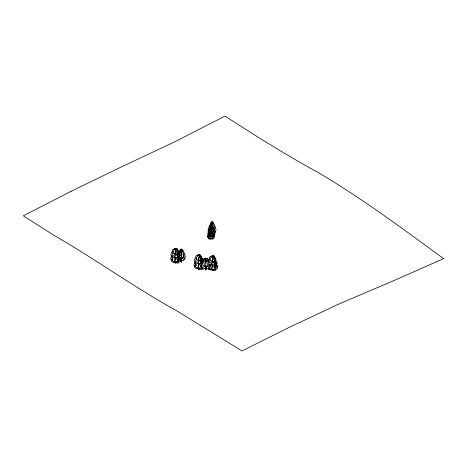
<?xml version="1.0" encoding="UTF-8"?>
<svg xmlns="http://www.w3.org/2000/svg" width="467" height="467" viewBox="0 0 467 467"><rect width="100%" height="100%" fill="white"/><g stroke="black" fill="none" stroke-linecap="round" stroke-linejoin="round"><path stroke-width="0.35" stroke-dasharray="2.33 1.75" d="M213.168 268.467L213.174 267.988M203.297 263.797L203.279 263.207M173.555 255.893L173.409 254.848M196.846 262.133L196.73 261.088M210.541 263.306L210.424 262.261L210.191 263.102M173.771 254.533L173.8 255.671M210.71 262.547L210.664 262.069M196.969 260.901L197.097 262.15"/><path stroke-width="0.7" d="M209.718 238.474C210.629 238.188 210.973 239.571 211.224 238.403M210.769 238.421C210.424 239.022 211.802 238.999 211.709 238.462L212.894 239.238L213.355 237.972L214.832 236.711L214.038 234.644L213.804 235.602M212.759 269.488L213.028 270.381C212.771 268.91 214.155 271.385 213.787 269.657L215.089 270.883L215.707 268.974L214.516 266.844L215.684 267.789L214.534 265.863L214.569 265.081L215.497 264.818L214.937 263.686L214.049 263.073L214.201 261.497C215.421 259.991 211.942 252.513 210.903 257.159M199.012 268.706L198.977 269.115L199.438 269.115L199.584 268.467L200.746 268.367M212.707 269.657L212.754 270.311L213.215 269.459M175.685 262.15L175.744 262.833L176.147 262.874L176.292 262.226M212.672 269.786L212.631 270.177L213.133 270.288L213.279 269.64M213.361 237.329L212.368 236.343L213.437 236.932L212.392 235.625L212.415 235.047L213.267 234.773L211.884 233.494L212.415 231.282L211.732 230.704L211.755 229.449L211.02 228.672C208.848 227.417 209.42 230.173 208.726 230.178C208.165 230.476 208.264 232.782 208.761 232.21M178.616 260.866L178.102 263.47L176.8 262.25C177.18 263.937 175.954 261.748 176.106 262.763C175.078 262.18 170.49 263.166 171.698 260.043C172.09 258.607 172.498 257.825 172.691 259.366C173.041 258.543 172.813 257.813 172.568 257.253C171.296 258.952 171.763 255.286 172.311 254.684C173.52 252.822 172.44 250.522 175.37 249.051L176.117 248.526C176.508 249.693 177.39 247.779 177.343 249.127M199.065 268.753L199.333 269.214C199.082 267.749 200.46 270.218 200.092 268.49L201.394 269.71L202.013 267.801L200.822 265.676L201.989 266.622L200.839 264.696L200.868 263.908L201.802 263.645L201.242 262.512L200.355 261.905L200.506 260.323C201.534 258.712 198.808 251.824 197.097 255.805M181.365 261.987L181.342 259.856L181.867 259.506M205.556 268.741C205.76 267.544 204.196 268.367 204.021 268.881L202.164 269.336L202.976 267.865L202.071 268.338L201.522 268.169L201.586 267.772M203.022 262.209L203.735 261.934L202.964 261.257L201.096 260.989L201.762 260.376L201.481 259.459C202.742 258.117 201.762 257.317 200.658 256.885C201.686 254.754 199.847 256.196 199.456 254.889L198.563 255.017C197.407 255.035 194.254 256.202 196.058 257.58C196.286 258.765 194.406 257.802 194.856 259.203C194.05 259.378 193.893 262.933 195.486 261.94M215.439 264.742L216.974 264.38L216.39 266.675M181.418 261.911C181.272 258.023 181.797 260.855 182.731 260.516C183.227 260.656 183.274 260.329 183.7 260.428C184.062 259.81 184.039 257.755 183.881 256.669C183.105 256.05 182.842 245.525 179.643 250.948M205.451 268.887L205.503 267.795M179.667 250.837C180.396 252.151 177.816 252.659 179.34 253.207C178.995 254.9 179.287 254.515 178.954 255.519M181.085 261.718C181.389 260.37 180.822 259.891 180.519 259.389M209.87 226.781L209.339 225.608L210.524 224.65L210.354 223.652L210.839 223.489L210.162 226.262L208.702 227.114L209.076 227.797L208.638 228.375L209.064 228.602L207.827 230.838L208.498 231.375M210.769 228.281C211.901 226.501 212.899 226.939 213.133 229.583M180.618 259.127L178.733 258.362L180.776 258.496L178.768 257.37L178.82 256.564L180.437 255.688L179.462 254.929L177.921 254.9L178.505 253.966L178.19 253.219C179.451 251.876 178.47 251.077 177.367 250.645C178.394 248.508 176.555 249.956 176.164 248.648L175.265 248.777C174.115 248.794 170.957 249.962 172.761 251.339C172.994 252.524 171.109 251.555 171.564 252.962C170.858 253.272 170.473 256.605 172.189 255.7M217.61 266.494L216.501 266.388L215.719 265.776L217.768 265.904L215.754 264.777L215.807 263.978L217.429 263.102L216.449 262.337L214.908 262.308L215.497 261.38L215.176 260.633C216.443 259.29 215.456 258.49 214.353 258.058C215.38 255.922 213.542 257.37 213.15 256.056L210.092 256.762L209.128 257.737L209.794 259.057L208.696 259.506L208.551 260.37L207.797 260.703L208.352 262.215M181.027 261.806L180.992 259.646L179.731 262.022L178.02 261.502M200.635 255.373C200.682 254.019 199.8 255.934 199.409 254.766L198.662 255.291C195.731 256.762 196.811 259.062 195.603 260.925C194.955 261.532 194.616 265.209 195.86 263.493L196.315 264.567L196.117 265.355L195.778 265.682L195.615 264.567L194.721 267.76L196.385 268.823L197.862 268.595M205.591 267.673L205.556 269.266M208.043 233.733C206.659 232.21 210.267 234.148 209.169 231.766L208.702 230.394L209.782 229.957C209.035 228.31 210.348 229.525 210.675 228.591C211.522 228.877 211.189 226.133 212.252 227.248M181.097 261.987L181.009 259.845M213.676 235.099L213.653 234.767M198.977 268.834L199.397 269.004L199.625 268.227M213.016 256.161C212.211 256.733 211.767 267.638 212.17 266.102C212.281 265.694 211.317 274.006 212.975 269.266M176.304 249.483L176.222 249.915L176.193 248.105L175.312 251.69L175.008 259.103L175.218 258.309M210.792 223.506L211.749 221.819L212.24 222.321M213.075 256.144L213.18 255.513L213.18 257.311M209.175 230.435L209.473 229.998M208.802 233.792C207.751 235.263 210.016 234.574 209.146 235.934C206.998 237.872 210.897 235.432 208.399 237.329M175.189 258.63C175.306 258.309 174.273 266.616 176.036 261.753M199.642 255.537L199.52 256.155L199.485 254.346L198.487 259.132L198.37 269.605L199.146 268.537L199.158 269.173L199.427 267.743M210.979 223.395L211.317 222.753M208.51 231.895L208.142 232.403L208.86 233.191M183.829 259.757L184.103 259.074L185.101 259.08L184.786 257.726L185.428 257.078L185.247 255.916L184.582 255.659L185.101 254.48L183.788 253.686L184.634 253.575L183.029 251.205L183.204 250.306L181.465 248.905L180.618 249.752L181.068 249.004L181.447 249.471M182.941 254.404L183.922 256.903L181.231 259.57L179.252 257.644L181.231 250.038L181.967 251.911M210.477 228.381L211.919 222.852L212.648 224.726M213.302 238.047L213.326 237.318M179.124 252.91L179.223 253.82M209.537 268.262C209.987 267.655 210.243 266.972 210.383 266.429C210.845 265.816 210.36 265.227 209.759 264.55M203.402 267.667L203.022 268.262L202.199 267.801M211.487 227.616C213.355 225.076 214.248 231.398 214.832 231.358C215.41 233.944 215.591 230.161 216.017 229.711C216.18 228.649 215.106 228.801 215.614 227.995C216.571 227.277 213.53 226.367 215.1 226.448C214.476 225.59 214.207 223.413 212.87 222.415C213.069 220.938 210.886 222.724 211.732 222.199C212.38 221.224 212.8 223.308 213.127 223.781C213.816 227.452 214.89 228.894 214.622 231.83M201.96 261.211C202.941 260.399 203.133 258.963 201.435 260.096M208.977 233.92L208.79 234.335L209.876 233.494L209.339 231.282L210.022 230.704L210.022 229.396L210.734 228.672C211.423 228.293 213.337 228.369 212.678 229.589M209.52 228.602C210.179 227.855 209.444 225.83 210.366 225.433M210.833 224.09L210.097 224.557L210.348 224.866M178.557 256.103C179.451 258.969 176.45 255.665 177.215 254.083C178.225 252.46 175.51 245.607 173.806 249.565M172.837 252.571L174.611 254.066L175.966 250.855L177.74 253.925L179.089 252.291L178.201 251.544M172.971 256.593L174.086 257.533L175.779 253.505M172.545 258.829L171.634 259.932L174.039 261.958L175.61 258.222M196.128 258.817L197.909 260.306L199.257 257.095L201.032 260.166L202.38 258.531L201.493 257.784M195.153 261.899L197.378 263.773L199.07 259.745L201.295 263.592L202.567 262.057M197.331 268.198L199.164 263.843L201.569 268.005L197.331 268.198L194.926 266.172L195.842 265.069M209.823 259.985L211.604 261.479L212.952 258.263L214.727 261.333L216.075 259.699M209.957 264.007L211.072 264.941L212.485 261.584M211.026 269.366L212.859 265.011L215.264 269.173L211.026 269.366L209.584 268.157M173.012 251.264L173.029 251.59M181.231 259.57L181.937 258.047L181.231 250.038M209.747 232.589L210.891 230.295L213.18 231.445L212.036 232.589L209.747 232.589L208.603 231.445L210.891 230.295L212.036 232.589M209.566 235.076L210.996 232.192L213.868 233.64L212.432 235.076L209.566 235.076L208.13 233.64L210.996 232.192L212.432 235.076M209.391 238.316L210.944 235.205L214.049 236.763L212.497 238.316L209.391 238.316L207.844 236.763L210.944 235.205L212.497 238.316M202.929 260.703L202.234 261.263M178.528 259.979L178.505 257.533L178.143 257.381L177.618 257.685L177.548 258.449L178.703 260.335L177.553 259.553L178.575 260.895M180.128 250.989C181.038 246.903 180.244 253.032 178.587 253.867M214.038 232.309C212.894 230.867 213.944 228.877 211.043 228.614M206.204 267.836L206.151 269.126M178.236 251.409L178.277 249.985L177.256 250.3M201.534 257.656L201.569 256.225L200.547 256.541M174.086 257.533L178.003 257.352L179.27 255.817M174.039 261.958L178.277 261.765L179.649 260.101M211.072 264.941L214.989 264.766L216.682 262.717L215.573 261.783M215.725 268.624L216.635 267.515M211.125 238.263C211.247 239.098 210.115 238.981 210.051 238.462L208.866 239.238L208.399 237.324M208.568 259.325L208.901 259.839M208.638 259.249C207.803 260.107 207.833 257.229 206.525 258.66C205.603 257.661 203.338 260.633 204.161 260.662L202.129 263.195C201.569 265.25 200.226 266.418 201.814 267.387M208.609 233.161L209.566 232.204M209.245 265.093L206.052 267.124L203.705 266.027L201.452 263.732M180.011 251.258L179.562 251.935M178.884 254.719L179.346 254.101M205.573 258.782C207.202 257.591 208.761 259.722 208.977 260.37M201.721 260.948C203.606 260.925 202.415 258.082 205.054 259.144M182.906 251.935L182.877 251.596M204.33 261.596L206.052 260.312L207.202 261.164M209.058 229.011L209.409 228.719L209.45 229.77M215.701 262.256C216.781 261.52 216.676 260.142 215.129 261.269M195.691 263.184L195.206 263.96L194.792 262.775L193.828 265.18L195.469 267.019M178.137 253.855L178.884 253.359L179.602 253.692M176.328 261.981L176.036 262.974L175.744 262.67M183.922 256.903L181.937 258.047L179.252 257.644M171.634 259.932L172.843 259.267M194.926 266.172L196.134 265.507M214.616 233.494L214.575 233.132M208.405 237.884C207.155 237.884 206.735 235.216 208.772 235.485C205.369 235.841 210.296 234.755 208.025 233.611M172.101 256.039C172.702 256.488 171.827 258.642 171.932 256.961L171.634 256.453L171.313 256.745L170.531 258.94L172.171 260.773M195.399 262.279L195.422 262.728M202.947 262.466L202.112 262.804L202.059 263.61M206.21 267.358L206.058 269.418M214.12 234.86L214.114 233.529M209.438 269.336L207.582 268.881C207.307 268.175 205.445 267.486 206.046 269.266M215.561 264.304L216.962 263.82L216.384 263.592M211.989 226.892L211.977 228.842M181.219 249.069L181.231 262.022M180.548 259.144C181.284 259.313 180.058 261.216 180.058 260.317M217.54 266.552L217.499 268.181L216.752 269.389L215.579 268.939M214.441 269.792L213.653 269.692M174.611 254.066L177.74 253.925M197.909 260.306L201.032 260.166M211.604 261.479L214.727 261.333M197.378 263.773L201.295 263.592M213.682 235.018L214.067 235.631M215.643 263.622L216.151 263.627M213.15 230.786L213.547 230.856L213.273 231.854M211.557 269.763L210.08 269.99L208.416 268.928L209.309 265.735L209.473 266.85L209.811 266.523L210.01 265.735L209.555 264.666C208.282 266.365 208.749 262.699 209.298 262.098C210.506 260.23 209.426 257.936 212.357 256.459L213.11 255.939C213.688 257.043 214.913 254.929 214.114 257.41C214.767 257.895 215.497 256.885 215.275 258.42M196.409 257.521L196.379 257.918M214.622 232.093C215.375 231.72 215.059 235.152 214.195 234.667M176.415 262.215L177.454 262.127M213.833 235.543C212.911 233.477 214.972 234.714 214.622 232.49C213.851 231.86 213.501 230.622 213.203 229.723M211.306 227.744L210.961 228.597M208.994 262.705C208.872 261.672 207.844 261.748 207.441 260.662C208.002 260.411 207.459 259.897 206.56 259.179C206.18 257.492 205.258 259.477 204.68 258.257C203.974 258.485 202.631 259.71 202.917 260.627M214.727 261.818L216.682 262.717M201.131 257.953L202.38 258.531M215.281 266.126L217.097 266.961L215.649 265.746M201.032 260.644L202.334 261.246M177.734 254.404L179.696 255.303M178.896 258.992L180.104 259.547M209.747 264.287L209.724 263.902M204.902 266.278L206.052 267.124M209.006 268.397L208.65 267.813L209.018 267.988M201.318 260.142L202.433 261.076M181.599 259.413L181.377 261.718M209.222 268.735L209.432 269.039M213.08 261.467L214.989 264.766M176.094 254.054L178.003 257.352M175.866 257.603L178.277 261.765M213.629 227.225L214.604 229.717M213.273 230.943L213.787 232.262M210.868 223.483L211.358 222.52M208.562 236.104L208.066 234.919L208.451 233.658M211.919 222.852L212.327 227.528M211.977 232.449L211.977 233.29M211.919 221.854L211.919 227.201M210.88 228.147L210.88 239.723M205.801 257.72L205.801 270.206M213.991 234.883L213.991 234.883M213.378 231.2L213.828 231.434L213.378 231.2M182.498 250.289L182.527 250.265M213.18 223.103L213.483 223.168L213.18 223.103M206.052 260.312L203.705 266.027L208.3 266.015L206.052 260.312M71.089 191.307L23.35 215.836L53.676 235.14C95.396 259.208 134.549 287.438 176.713 310.812L242.005 350.921L289.738 327.122L340.221 303.427L391.527 281.63L443.65 258.619L443.148 258.309C402.303 228.416 361.598 198.101 317.934 172.376C286.119 155.026 255.455 135.704 225.006 116.079L173.701 142.347L122.395 166.427L71.089 191.307"/></g></svg>
